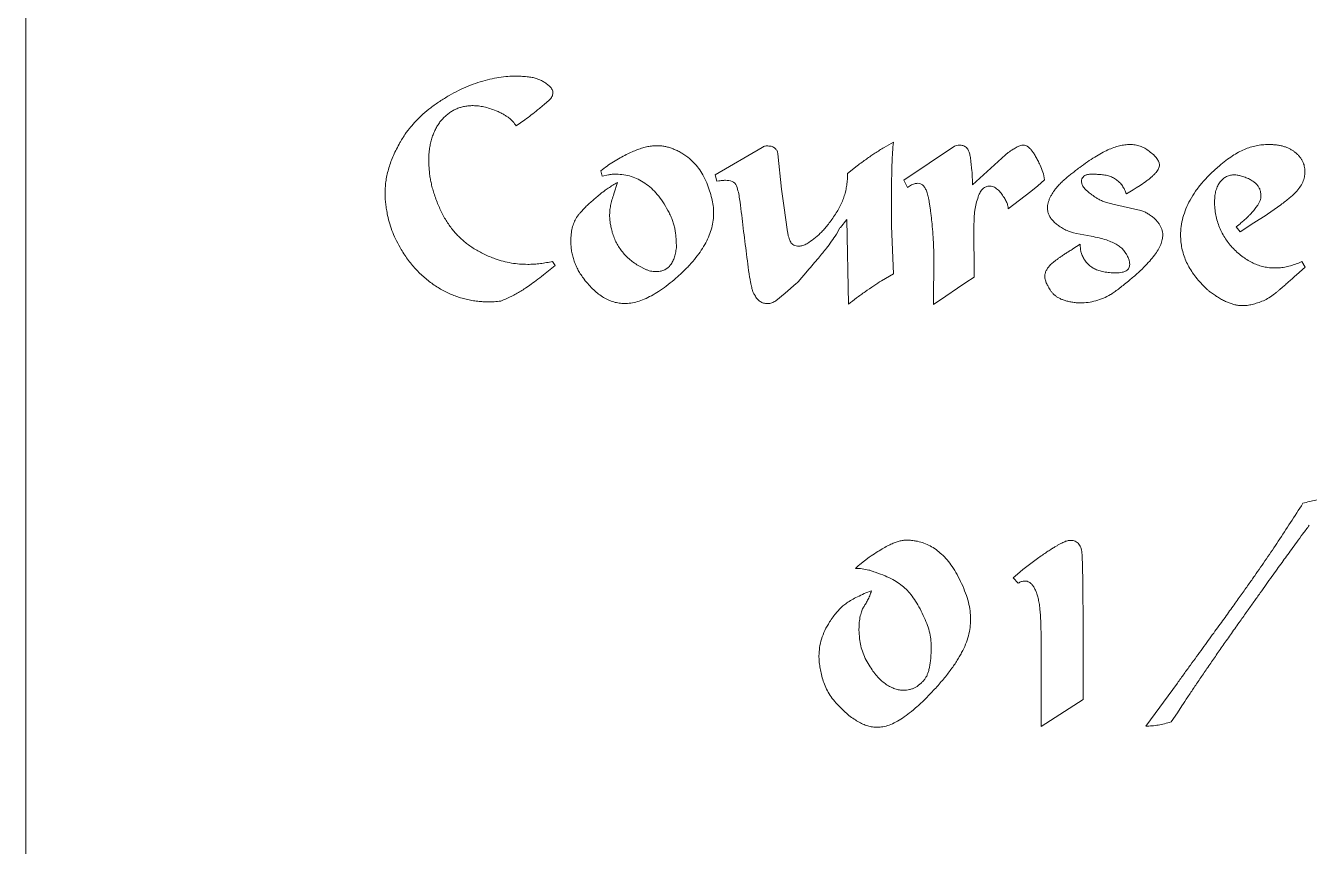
# Model space of a CAD drawing. Header units: millimetres. Extents: x -30 to 30, y -30 to 30.
# Drawn here: x -30 to -6.81, y -14.82 to 0 of the extents above; entities that cross this region are included whole.
import ezdxf

# ---------------------------------------------------------------- set-up
doc = ezdxf.new("R2010")
doc.units = ezdxf.units.MM

msp = doc.modelspace()

# ---------------------------------------------------------------- linework, layer by layer
at = {"color": 7, "linetype": 'Continuous', "lineweight": 15}
for p, q in [((-30, 22), (-30, -22)), ((-20.979, -1.701), (-21.137, -1.811)), ((-17.539, -2.694), (-16.694, -2.2)), ((-16.409, -2.315), (-16.344, -2.951)), ((-14.131, -2.792), (-13.216, -2.178)), ((-12.295, -2.332), (-12.245, -2.293)), ((-15.149, -2.671), (-14.973, -2.529)), ((-12.92, -2.452), (-12.904, -2.622)), ((-12.892, -2.874), (-12.295, -2.332)), ((-19.586, -2.72), (-19.608, -2.622)), ((-19.47, -2.694), (-19.586, -2.72)), ((-19.328, -2.682), (-19.4, -2.682)), ((-17.511, -2.808), (-17.539, -2.694)), ((-12.904, -2.622), (-12.898, -2.644)), ((-12.898, -2.644), (-12.892, -2.874)), ((-11.588, -2.781), (-11.714, -2.891)), ((-10.687, -2.682), (-10.736, -2.682)), ((-19.306, -2.831), (-19.372, -3.038)), ((-17.473, -2.803), (-17.511, -2.808)), ((-16.344, -2.951), (-16.3, -3.247)), ((-14.354, -2.935), (-14.354, -3.614)), ((-14.065, -2.923), (-14.131, -2.792)), ((-14.011, -2.885), (-14.065, -2.923)), ((-11.84, -2.995), (-12.245, -3.307)), ((-11.714, -2.891), (-11.84, -2.995)), ((-9.991, -2.962), (-10.111, -3.038)), ((-9.936, -2.929), (-9.991, -2.962)), ((-9.865, -2.885), (-9.936, -2.929)), ((-9.76, -2.814), (-9.865, -2.885)), ((-16.3, -3.247), (-16.234, -3.724)), ((-10.353, -3.225), (-9.848, -3.34)), ((-7.323, -3.236), (-7.559, -3.406)), ((-7.586, -3.422), (-7.811, -3.559)), ((-7.559, -3.406), (-7.586, -3.422)), ((-15.286, -3.652), (-15.352, -3.768)), ((-15.275, -3.642), (-15.286, -3.652)), ((-15.165, -3.499), (-15.275, -3.642)), ((-15.132, -5.028), (-15.165, -3.499)), ((-14.354, -3.614), (-14.332, -4.201)), ((-8.129, -3.631), (-8.058, -3.576)), ((-8.058, -3.724), (-8.129, -3.631)), ((-7.811, -3.559), (-8.058, -3.724)), ((-11.065, -3.74), (-11.158, -3.713)), ((-11.015, -3.751), (-11.065, -3.74)), ((-10.747, -3.801), (-11.015, -3.751)), ((-11.092, -4.042), (-11.076, -4.03)), ((-11.076, -4.03), (-10.944, -3.943)), ((-20.431, -4.333), (-20.611, -4.475)), ((-20.48, -4.256), (-20.431, -4.333)), ((-18.911, -4.343), (-18.807, -4.398)), ((-14.332, -4.201), (-14.321, -4.48)), ((-13.589, -4.387), (-13.589, -4.283)), ((-12.859, -4.348), (-12.859, -4.54)), ((-7.016, -4.294), (-6.94, -4.261)), ((-6.879, -4.36), (-6.983, -4.453)), ((-6.94, -4.261), (-6.879, -4.36)), ((-16.042, -4.623), (-16.059, -4.644)), ((-15.873, -4.425), (-16.042, -4.623)), ((-14.321, -4.48), (-14.535, -4.606)), ((-12.859, -4.54), (-13.013, -4.64)), ((-16.278, -4.831), (-16.447, -4.968)), ((-16.075, -4.655), (-16.278, -4.831)), ((-16.059, -4.644), (-16.075, -4.655)), ((-13.161, -4.743), (-13.375, -4.886)), ((-13.013, -4.64), (-13.161, -4.743)), ((-8.649, -4.766), (-8.743, -4.672)), ((-13.375, -4.886), (-13.594, -5.034)), ((-14.959, -9.755), (-14.927, -9.728)), ((-14.927, -9.728), (-14.757, -9.597)), ((-11.981, -9.821), (-11.718, -9.623)), ((-10.912, -9.552), (-10.901, -10.018)), ((-15.003, -9.8), (-14.959, -9.755)), ((-12.157, -9.969), (-12.08, -9.903)), ((-12.064, -10.068), (-12.157, -9.969)), ((-12.08, -9.903), (-11.981, -9.821)), ((-14.817, -10.243), (-14.718, -10.205)), ((-10.901, -10.018), (-10.891, -10.901)), ((-10.891, -10.901), (-10.891, -12.167)), ((-11.652, -12.655), (-11.652, -11.159)), ((-9.76, -12.65), (-9.19, -11.871)), ((-10.891, -12.167), (-11.652, -12.655)), ((-9.108, -12.282), (-9.19, -12.408)), ((-9.19, -12.408), (-9.299, -12.573))]:
    msp.add_line(p, q, dxfattribs=at)
for points, knots in [([(-23.051, -1.839), (-23.016, -1.797), (-22.945, -1.712), (-22.82, -1.593), (-22.678, -1.477), (-22.519, -1.365), (-22.351, -1.261), (-22.179, -1.169), (-22.005, -1.09), (-21.831, -1.026), (-21.659, -0.975), (-21.492, -0.939), (-21.329, -0.916), (-21.223, -0.913), (-21.17, -0.912)], [0, 0, 0, 0, 0.074843, 0.154442, 0.239636, 0.330666, 0.423653, 0.514155, 0.602554, 0.688782, 0.772348, 0.851779, 0.927466, 1, 1, 1, 1]), ([(-21.17, -0.912), (-21.129, -0.912), (-21.052, -0.913), (-20.945, -0.921), (-20.854, -0.932), (-20.777, -0.951), (-20.71, -0.976), (-20.647, -1.009), (-20.586, -1.049), (-20.548, -1.081), (-20.529, -1.098)], [0, 0, 0, 0, 0.180201, 0.336542, 0.469493, 0.580137, 0.681382, 0.784176, 0.889242, 1, 1, 1, 1]), ([(-20.529, -1.098), (-20.521, -1.106), (-20.505, -1.123), (-20.487, -1.151), (-20.476, -1.182), (-20.475, -1.203), (-20.474, -1.214)], [0, 0, 0, 0, 0.268179, 0.516767, 0.758271, 1, 1, 1, 1]), ([(-20.474, -1.214), (-20.475, -1.226), (-20.476, -1.249), (-20.49, -1.283), (-20.511, -1.316), (-20.542, -1.347), (-20.581, -1.38), (-20.628, -1.421), (-20.685, -1.468), (-20.726, -1.502), (-20.749, -1.521)], [0, 0, 0, 0, 0.082895, 0.167028, 0.256333, 0.355687, 0.47508, 0.621067, 0.79651, 1, 1, 1, 1]), ([(-21.916, -1.444), (-21.942, -1.444), (-21.993, -1.445), (-22.068, -1.456), (-22.14, -1.473), (-22.209, -1.498), (-22.274, -1.529), (-22.337, -1.568), (-22.396, -1.613), (-22.451, -1.665), (-22.503, -1.723), (-22.549, -1.788), (-22.59, -1.857), (-22.624, -1.933), (-22.655, -2.013), (-22.679, -2.1), (-22.699, -2.191), (-22.706, -2.255), (-22.71, -2.288)], [0, 0, 0, 0, 0.060671, 0.119371, 0.177284, 0.233832, 0.290001, 0.346654, 0.404926, 0.464438, 0.524901, 0.586527, 0.648908, 0.71367, 0.780423, 0.850522, 0.923191, 1, 1, 1, 1]), ([(-21.5, -1.537), (-21.537, -1.522), (-21.609, -1.495), (-21.716, -1.466), (-21.817, -1.447), (-21.884, -1.445), (-21.916, -1.444)], [0, 0, 0, 0, 0.278906, 0.535876, 0.775956, 1, 1, 1, 1]), ([(-21.137, -1.811), (-21.157, -1.783), (-21.195, -1.728), (-21.259, -1.671), (-21.318, -1.63), (-21.37, -1.599), (-21.432, -1.567), (-21.476, -1.547), (-21.5, -1.537)], [0, 0, 0, 0, 0.21939, 0.435675, 0.550435, 0.684389, 0.833343, 1, 1, 1, 1]), ([(-20.749, -1.521), (-20.787, -1.551), (-20.863, -1.612), (-20.94, -1.672), (-20.979, -1.701)], [0, 0, 0, 0, 0.501675, 1, 1, 1, 1]), ([(-23.237, -2.112), (-23.227, -2.096), (-23.208, -2.065), (-23.184, -2.024), (-23.164, -1.993), (-23.149, -1.967), (-23.133, -1.943), (-23.111, -1.915), (-23.084, -1.879), (-23.062, -1.853), (-23.051, -1.839)], [0, 0, 0, 0, 0.175947, 0.320725, 0.43353, 0.511866, 0.589469, 0.697085, 0.833419, 1, 1, 1, 1]), ([(-23.505, -3.012), (-23.504, -2.975), (-23.503, -2.901), (-23.49, -2.79), (-23.468, -2.678), (-23.438, -2.566), (-23.401, -2.453), (-23.355, -2.34), (-23.3, -2.225), (-23.258, -2.15), (-23.237, -2.112)], [0, 0, 0, 0, 0.116195, 0.233082, 0.353013, 0.474792, 0.599748, 0.728661, 0.862056, 1, 1, 1, 1]), ([(-22.71, -2.288), (-22.712, -2.308), (-22.716, -2.355), (-22.716, -2.403), (-22.716, -2.43)], [0, 0, 0, 0, 0.422704, 1, 1, 1, 1]), ([(-19.378, -2.458), (-19.339, -2.435), (-19.263, -2.39), (-19.152, -2.33), (-19.047, -2.279), (-18.947, -2.238), (-18.852, -2.207), (-18.762, -2.183), (-18.674, -2.17), (-18.617, -2.168), (-18.589, -2.167)], [0, 0, 0, 0, 0.159951, 0.309189, 0.445463, 0.571245, 0.68792, 0.797516, 0.901082, 1, 1, 1, 1]), ([(-18.589, -2.167), (-18.566, -2.168), (-18.521, -2.169), (-18.452, -2.179), (-18.384, -2.196), (-18.314, -2.219), (-18.245, -2.248), (-18.175, -2.284), (-18.104, -2.326), (-18.058, -2.359), (-18.034, -2.376)], [0, 0, 0, 0, 0.112064, 0.226418, 0.343003, 0.463775, 0.589493, 0.719657, 0.856073, 1, 1, 1, 1]), ([(-16.694, -2.2), (-16.685, -2.194), (-16.667, -2.182), (-16.637, -2.174), (-16.605, -2.169), (-16.584, -2.171), (-16.574, -2.173)], [0, 0, 0, 0, 0.254939, 0.503839, 0.743231, 1, 1, 1, 1]), ([(-16.574, -2.173), (-16.563, -2.173), (-16.542, -2.173), (-16.512, -2.183), (-16.483, -2.196), (-16.459, -2.216), (-16.437, -2.238), (-16.42, -2.262), (-16.411, -2.288), (-16.41, -2.306), (-16.409, -2.315)], [0, 0, 0, 0, 0.132728, 0.263628, 0.392377, 0.526745, 0.655452, 0.774756, 0.886722, 1, 1, 1, 1]), ([(-14.973, -2.529), (-14.945, -2.507), (-14.89, -2.466), (-14.808, -2.409), (-14.731, -2.354), (-14.68, -2.32), (-14.655, -2.304)], [0, 0, 0, 0, 0.2737982, 0.5309801, 0.7723032, 1, 1, 1, 1]), ([(-14.655, -2.304), (-14.6, -2.268), (-14.491, -2.197), (-14.377, -2.133), (-14.321, -2.101)], [0, 0, 0, 0, 0.501789, 1, 1, 1, 1]), ([(-14.321, -2.101), (-14.326, -2.163), (-14.336, -2.289), (-14.346, -2.449), (-14.349, -2.584), (-14.352, -2.694), (-14.353, -2.812), (-14.354, -2.893), (-14.354, -2.935)], [0, 0, 0, 0, 0.2220992, 0.4543742, 0.5770326, 0.7091667, 0.8498364, 1, 1, 1, 1]), ([(-13.216, -2.178), (-13.203, -2.172), (-13.175, -2.158), (-13.144, -2.157), (-13.128, -2.156)], [0, 0, 0, 0, 0.485569, 1, 1, 1, 1]), ([(-13.128, -2.156), (-13.106, -2.158), (-13.061, -2.163), (-13.007, -2.192), (-12.969, -2.235), (-12.948, -2.29), (-12.931, -2.364), (-12.924, -2.421), (-12.92, -2.452)], [0, 0, 0, 0, 0.160627, 0.333737, 0.437598, 0.580259, 0.765104, 1, 1, 1, 1]), ([(-12.245, -2.293), (-12.217, -2.272), (-12.165, -2.235), (-12.09, -2.192), (-12.028, -2.163), (-11.989, -2.158), (-11.972, -2.156)], [0, 0, 0, 0, 0.342499, 0.620201, 0.836173, 1, 1, 1, 1]), ([(-11.972, -2.156), (-11.96, -2.157), (-11.935, -2.159), (-11.899, -2.179), (-11.862, -2.207), (-11.825, -2.248), (-11.787, -2.3), (-11.748, -2.362), (-11.709, -2.436), (-11.684, -2.49), (-11.67, -2.518)], [0, 0, 0, 0, 0.072081, 0.153119, 0.246632, 0.357653, 0.488379, 0.637405, 0.808232, 1, 1, 1, 1]), ([(-10.955, -2.562), (-10.909, -2.527), (-10.82, -2.461), (-10.688, -2.374), (-10.565, -2.302), (-10.451, -2.244), (-10.342, -2.2), (-10.239, -2.169), (-10.141, -2.15), (-10.077, -2.147), (-10.046, -2.146)], [0, 0, 0, 0, 0.170858, 0.326856, 0.466003, 0.591596, 0.705022, 0.8109, 0.908515, 1, 1, 1, 1]), ([(-10.046, -2.146), (-10.014, -2.147), (-9.952, -2.149), (-9.863, -2.174), (-9.776, -2.21), (-9.726, -2.247), (-9.7, -2.266)], [0, 0, 0, 0, 0.251601, 0.497569, 0.744089, 1, 1, 1, 1]), ([(-9.7, -2.266), (-9.672, -2.288), (-9.621, -2.329), (-9.562, -2.394), (-9.522, -2.456), (-9.516, -2.499), (-9.514, -2.518)], [0, 0, 0, 0, 0.331395, 0.601245, 0.819228, 1, 1, 1, 1]), ([(-8.436, -2.534), (-8.395, -2.5), (-8.318, -2.436), (-8.2, -2.354), (-8.089, -2.286), (-7.981, -2.233), (-7.874, -2.193), (-7.766, -2.166), (-7.655, -2.149), (-7.58, -2.147), (-7.542, -2.146)], [0, 0, 0, 0, 0.158359, 0.302214, 0.433149, 0.550877, 0.662853, 0.77434, 0.886139, 1, 1, 1, 1]), ([(-7.542, -2.146), (-7.517, -2.146), (-7.469, -2.147), (-7.398, -2.153), (-7.331, -2.164), (-7.269, -2.18), (-7.21, -2.2), (-7.156, -2.225), (-7.106, -2.254), (-7.06, -2.287), (-7.019, -2.324), (-6.983, -2.363), (-6.952, -2.403), (-6.928, -2.446), (-6.908, -2.492), (-6.895, -2.539), (-6.886, -2.588), (-6.885, -2.622), (-6.885, -2.639)], [0, 0, 0, 0, 0.081165, 0.158282, 0.231776, 0.302105, 0.368697, 0.433192, 0.496245, 0.558046, 0.617962, 0.675376, 0.730264, 0.784, 0.837375, 0.890364, 0.944706, 1, 1, 1, 1]), ([(-22.716, -2.43), (-22.715, -2.475), (-22.713, -2.568), (-22.701, -2.688), (-22.685, -2.793), (-22.664, -2.881), (-22.639, -2.977), (-22.618, -3.043), (-22.607, -3.077)], [0, 0, 0, 0, 0.202175, 0.425717, 0.5487, 0.685539, 0.836063, 1, 1, 1, 1]), ([(-19.608, -2.622), (-19.571, -2.592), (-19.498, -2.532), (-19.417, -2.483), (-19.378, -2.458)], [0, 0, 0, 0, 0.5053658, 1, 1, 1, 1]), ([(-18.034, -2.376), (-17.999, -2.406), (-17.929, -2.467), (-17.837, -2.575), (-17.757, -2.698), (-17.693, -2.835), (-17.641, -2.977), (-17.601, -3.115), (-17.573, -3.248), (-17.57, -3.336), (-17.569, -3.379)], [0, 0, 0, 0, 0.122766, 0.245769, 0.372127, 0.507973, 0.643068, 0.769178, 0.886939, 1, 1, 1, 1]), ([(-11.67, -2.518), (-11.652, -2.56), (-11.614, -2.644), (-11.597, -2.735), (-11.588, -2.781)], [0, 0, 0, 0, 0.4925389, 1, 1, 1, 1]), ([(-9.514, -2.518), (-9.514, -2.528), (-9.516, -2.55), (-9.528, -2.582), (-9.549, -2.616), (-9.576, -2.652), (-9.611, -2.69), (-9.654, -2.729), (-9.704, -2.772), (-9.741, -2.799), (-9.76, -2.814)], [0, 0, 0, 0, 0.076785, 0.161686, 0.259606, 0.374202, 0.503307, 0.650743, 0.815678, 1, 1, 1, 1]), ([(-9.132, -3.784), (-9.13, -3.731), (-9.125, -3.624), (-9.091, -3.463), (-9.037, -3.304), (-8.961, -3.144), (-8.863, -2.986), (-8.741, -2.831), (-8.599, -2.678), (-8.491, -2.583), (-8.436, -2.534)], [0, 0, 0, 0, 0.107694, 0.217885, 0.331356, 0.45029, 0.575954, 0.708432, 0.849434, 1, 1, 1, 1]), ([(-19.4, -2.682), (-19.414, -2.685), (-19.437, -2.69), (-19.461, -2.693), (-19.47, -2.694)], [0, 0, 0, 0, 0.598238, 1, 1, 1, 1]), ([(-18.397, -3.335), (-18.426, -3.283), (-18.482, -3.183), (-18.583, -3.049), (-18.69, -2.934), (-18.807, -2.843), (-18.929, -2.771), (-19.057, -2.72), (-19.191, -2.688), (-19.282, -2.684), (-19.328, -2.682)], [0, 0, 0, 0, 0.149216, 0.288161, 0.417797, 0.540765, 0.657877, 0.771895, 0.885213, 1, 1, 1, 1]), ([(-15.883, -3.938), (-15.84, -3.909), (-15.755, -3.852), (-15.658, -3.767), (-15.583, -3.689), (-15.524, -3.619), (-15.462, -3.541), (-15.4, -3.453), (-15.339, -3.36), (-15.286, -3.266), (-15.243, -3.171), (-15.207, -3.076), (-15.181, -2.979), (-15.162, -2.879), (-15.151, -2.776), (-15.149, -2.706), (-15.149, -2.671)], [0, 0, 0, 0, 0.101206, 0.201169, 0.254535, 0.313969, 0.379556, 0.451905, 0.525663, 0.597182, 0.665184, 0.731206, 0.796472, 0.863218, 0.930741, 1, 1, 1, 1]), ([(-11.339, -2.885), (-11.32, -2.865), (-11.28, -2.823), (-11.236, -2.785), (-11.213, -2.765)], [0, 0, 0, 0, 0.481948, 1, 1, 1, 1]), ([(-11.213, -2.765), (-11.195, -2.749), (-11.157, -2.717), (-11.095, -2.668), (-11.027, -2.616), (-10.98, -2.58), (-10.955, -2.562)], [0, 0, 0, 0, 0.217835, 0.45863, 0.7187, 1, 1, 1, 1]), ([(-10.812, -2.688), (-10.829, -2.693), (-10.86, -2.702), (-10.896, -2.731), (-10.919, -2.769), (-10.922, -2.799), (-10.923, -2.814)], [0, 0, 0, 0, 0.28383, 0.522493, 0.748762, 1, 1, 1, 1]), ([(-10.736, -2.682), (-10.751, -2.683), (-10.776, -2.683), (-10.802, -2.686), (-10.812, -2.688)], [0, 0, 0, 0, 0.571271, 1, 1, 1, 1]), ([(-10.616, -2.688), (-10.628, -2.686), (-10.652, -2.683), (-10.676, -2.683), (-10.687, -2.682)], [0, 0, 0, 0, 0.512321, 1, 1, 1, 1]), ([(-10.111, -3.038), (-10.121, -3.012), (-10.141, -2.961), (-10.181, -2.891), (-10.232, -2.831), (-10.291, -2.78), (-10.359, -2.738), (-10.437, -2.708), (-10.524, -2.691), (-10.584, -2.689), (-10.616, -2.688)], [0, 0, 0, 0, 0.1268514, 0.2477077, 0.3650917, 0.482341, 0.6017567, 0.7250542, 0.8571416, 1, 1, 1, 1]), ([(-8.156, -2.694), (-8.182, -2.695), (-8.232, -2.698), (-8.303, -2.723), (-8.365, -2.766), (-8.42, -2.822), (-8.465, -2.893), (-8.495, -2.977), (-8.514, -3.072), (-8.517, -3.14), (-8.518, -3.176)], [0, 0, 0, 0, 0.113397, 0.221905, 0.330413, 0.44673, 0.57027, 0.699665, 0.842288, 1, 1, 1, 1]), ([(-8.052, -2.71), (-8.071, -2.705), (-8.105, -2.696), (-8.14, -2.694), (-8.156, -2.694)], [0, 0, 0, 0, 0.5472692, 1, 1, 1, 1]), ([(-7.679, -3.066), (-7.68, -3.046), (-7.682, -3.006), (-7.701, -2.948), (-7.731, -2.896), (-7.772, -2.848), (-7.826, -2.807), (-7.89, -2.768), (-7.967, -2.736), (-8.023, -2.719), (-8.052, -2.71)], [0, 0, 0, 0, 0.110088, 0.214563, 0.321056, 0.432097, 0.553733, 0.686571, 0.835203, 1, 1, 1, 1]), ([(-6.885, -2.639), (-6.887, -2.67), (-6.891, -2.734), (-6.924, -2.829), (-6.977, -2.923), (-7.04, -2.997), (-7.103, -3.061), (-7.165, -3.114), (-7.24, -3.174), (-7.294, -3.214), (-7.323, -3.236)], [0, 0, 0, 0, 0.121296, 0.2493492, 0.3863584, 0.5393998, 0.6282874, 0.7349103, 0.8580134, 1, 1, 1, 1]), ([(-23.461, -3.428), (-23.468, -3.391), (-23.48, -3.321), (-23.496, -3.218), (-23.504, -3.116), (-23.505, -3.047), (-23.505, -3.012)], [0, 0, 0, 0, 0.2667695, 0.509355, 0.7465129, 1, 1, 1, 1]), ([(-19.608, -3.033), (-19.587, -3.017), (-19.544, -2.983), (-19.472, -2.933), (-19.392, -2.88), (-19.335, -2.847), (-19.306, -2.831)], [0, 0, 0, 0, 0.211772, 0.457689, 0.725936, 1, 1, 1, 1]), ([(-17.352, -2.792), (-17.359, -2.792), (-17.374, -2.793), (-17.401, -2.794), (-17.434, -2.799), (-17.459, -2.801), (-17.473, -2.803)], [0, 0, 0, 0, 0.163827, 0.380302, 0.663757, 1, 1, 1, 1]), ([(-16.919, -4.54), (-16.943, -4.384), (-16.962, -4.226), (-17.003, -3.912), (-17.023, -3.755), (-17.051, -3.519), (-17.06, -3.44), (-17.079, -3.283), (-17.088, -3.204), (-17.107, -3.087), (-17.114, -3.048), (-17.131, -2.97), (-17.139, -2.931), (-17.171, -2.858), (-17.2, -2.828), (-17.272, -2.796), (-17.313, -2.794), (-17.352, -2.792)], [0, 0, 0, 0, 0.25, 0.25, 0.5, 0.5, 0.625, 0.625, 0.75, 0.75, 0.8125, 0.8125, 0.875, 0.875, 0.9375, 0.9375, 1, 1, 1, 1]), ([(-13.879, -2.847), (-13.9, -2.849), (-13.946, -2.853), (-13.988, -2.874), (-14.011, -2.885)], [0, 0, 0, 0, 0.458054, 1, 1, 1, 1]), ([(-13.589, -4.283), (-13.59, -4.159), (-13.594, -3.909), (-13.618, -3.63), (-13.637, -3.445), (-13.647, -3.361), (-13.659, -3.283), (-13.668, -3.213), (-13.68, -3.149), (-13.691, -3.093), (-13.705, -3.044), (-13.72, -2.991), (-13.743, -2.936), (-13.779, -2.884), (-13.827, -2.852), (-13.862, -2.848), (-13.879, -2.847)], [0, 0, 0, 0, 0.242033, 0.489393, 0.549814, 0.605658, 0.656435, 0.703035, 0.745205, 0.782802, 0.815476, 0.844159, 0.892189, 0.931772, 0.966264, 1, 1, 1, 1]), ([(-12.58, -2.897), (-12.591, -2.897), (-12.614, -2.899), (-12.647, -2.907), (-12.677, -2.923), (-12.705, -2.944), (-12.73, -2.971), (-12.752, -3.005), (-12.773, -3.044), (-12.783, -3.073), (-12.789, -3.088)], [0, 0, 0, 0, 0.112769, 0.223618, 0.332229, 0.446082, 0.566229, 0.69804, 0.842889, 1, 1, 1, 1]), ([(-12.492, -2.918), (-12.506, -2.912), (-12.534, -2.899), (-12.564, -2.897), (-12.58, -2.897)], [0, 0, 0, 0, 0.4839298, 1, 1, 1, 1]), ([(-12.36, -3.044), (-12.38, -3.019), (-12.419, -2.971), (-12.468, -2.935), (-12.492, -2.918)], [0, 0, 0, 0, 0.524977, 1, 1, 1, 1]), ([(-11.536, -3.291), (-11.536, -3.275), (-11.535, -3.244), (-11.524, -3.196), (-11.509, -3.147), (-11.488, -3.097), (-11.459, -3.046), (-11.425, -2.993), (-11.385, -2.939), (-11.355, -2.904), (-11.339, -2.885)], [0, 0, 0, 0, 0.1002035, 0.2039751, 0.3157406, 0.4338762, 0.5596011, 0.6968158, 0.8433178, 1, 1, 1, 1]), ([(-10.923, -2.814), (-10.92, -2.833), (-10.914, -2.875), (-10.882, -2.925), (-10.841, -2.968), (-10.792, -3.008), (-10.729, -3.058), (-10.681, -3.091), (-10.654, -3.11)], [0, 0, 0, 0, 0.1393806, 0.3047404, 0.4175403, 0.5700404, 0.7644406, 1, 1, 1, 1]), ([(-22.607, -3.077), (-22.594, -3.113), (-22.569, -3.184), (-22.526, -3.285), (-22.48, -3.382), (-22.431, -3.474), (-22.378, -3.56), (-22.321, -3.641), (-22.26, -3.717), (-22.197, -3.788), (-22.128, -3.854), (-22.055, -3.917), (-21.977, -3.976), (-21.894, -4.03), (-21.806, -4.081), (-21.714, -4.129), (-21.617, -4.172), (-21.549, -4.198), (-21.515, -4.211)], [0, 0, 0, 0, 0.069649, 0.137022, 0.202534, 0.265893, 0.327942, 0.38849, 0.447491, 0.505526, 0.563489, 0.622298, 0.681851, 0.742783, 0.804501, 0.867837, 0.933179, 1, 1, 1, 1]), ([(-20.15, -3.889), (-20.149, -3.847), (-20.147, -3.769), (-20.127, -3.656), (-20.094, -3.555), (-20.056, -3.479), (-20.016, -3.421), (-19.978, -3.376), (-19.934, -3.326), (-19.883, -3.274), (-19.825, -3.218), (-19.759, -3.159), (-19.686, -3.097), (-19.634, -3.055), (-19.608, -3.033)], [0, 0, 0, 0, 0.116222, 0.223453, 0.321963, 0.415401, 0.464419, 0.520321, 0.582383, 0.652285, 0.72802, 0.811788, 0.902107, 1, 1, 1, 1]), ([(-19.372, -3.038), (-19.384, -3.075), (-19.406, -3.144), (-19.431, -3.247), (-19.446, -3.342), (-19.448, -3.404), (-19.449, -3.433)], [0, 0, 0, 0, 0.283152, 0.54167, 0.781797, 1, 1, 1, 1]), ([(-12.789, -3.088), (-12.801, -3.129), (-12.826, -3.209), (-12.847, -3.311), (-12.857, -3.394), (-12.861, -3.468), (-12.865, -3.553), (-12.865, -3.615), (-12.865, -3.647)], [0, 0, 0, 0, 0.231055, 0.439119, 0.547337, 0.676035, 0.826899, 1, 1, 1, 1]), ([(-12.245, -3.307), (-12.247, -3.289), (-12.251, -3.25), (-12.274, -3.188), (-12.312, -3.118), (-12.343, -3.07), (-12.36, -3.044)], [0, 0, 0, 0, 0.184309, 0.409347, 0.68007, 1, 1, 1, 1]), ([(-10.654, -3.11), (-10.634, -3.121), (-10.594, -3.144), (-10.525, -3.176), (-10.444, -3.204), (-10.385, -3.218), (-10.353, -3.225)], [0, 0, 0, 0, 0.20698, 0.435786, 0.694998, 1, 1, 1, 1]), ([(-8.518, -3.176), (-8.517, -3.217), (-8.515, -3.299), (-8.496, -3.419), (-8.469, -3.534), (-8.429, -3.644), (-8.38, -3.75), (-8.321, -3.848), (-8.255, -3.941), (-8.204, -3.997), (-8.178, -4.025)], [0, 0, 0, 0, 0.132074, 0.261135, 0.387294, 0.512232, 0.635576, 0.757708, 0.878346, 1, 1, 1, 1]), ([(-7.745, -3.253), (-7.735, -3.237), (-7.716, -3.208), (-7.696, -3.16), (-7.681, -3.114), (-7.68, -3.082), (-7.679, -3.066)], [0, 0, 0, 0, 0.2732191, 0.5280919, 0.7659334, 1, 1, 1, 1]), ([(-23.215, -4.042), (-23.243, -3.991), (-23.299, -3.891), (-23.369, -3.737), (-23.423, -3.583), (-23.449, -3.479), (-23.461, -3.428)], [0, 0, 0, 0, 0.263396, 0.516178, 0.76164, 1, 1, 1, 1]), ([(-19.449, -3.433), (-19.448, -3.455), (-19.447, -3.502), (-19.436, -3.574), (-19.422, -3.653), (-19.407, -3.707), (-19.4, -3.735)], [0, 0, 0, 0, 0.21525, 0.453015, 0.714142, 1, 1, 1, 1]), ([(-18.243, -4.009), (-18.243, -3.976), (-18.243, -3.913), (-18.249, -3.821), (-18.258, -3.736), (-18.272, -3.655), (-18.291, -3.577), (-18.319, -3.498), (-18.353, -3.416), (-18.382, -3.363), (-18.397, -3.335)], [0, 0, 0, 0, 0.140445, 0.272051, 0.393985, 0.50774, 0.620903, 0.739445, 0.866287, 1, 1, 1, 1]), ([(-17.569, -3.379), (-17.57, -3.424), (-17.574, -3.515), (-17.602, -3.652), (-17.647, -3.788), (-17.711, -3.923), (-17.791, -4.058), (-17.89, -4.193), (-18.006, -4.329), (-18.093, -4.414), (-18.139, -4.458)], [0, 0, 0, 0, 0.1082591, 0.2184098, 0.3314911, 0.4499258, 0.5748555, 0.7074242, 0.8490012, 1, 1, 1, 1]), ([(-11.158, -3.713), (-11.188, -3.698), (-11.245, -3.67), (-11.322, -3.623), (-11.388, -3.574), (-11.441, -3.522), (-11.485, -3.468), (-11.514, -3.411), (-11.534, -3.352), (-11.536, -3.311), (-11.536, -3.291)], [0, 0, 0, 0, 0.166508, 0.316936, 0.453143, 0.577752, 0.690124, 0.796203, 0.898877, 1, 1, 1, 1]), ([(-9.848, -3.34), (-9.826, -3.346), (-9.782, -3.36), (-9.742, -3.383), (-9.722, -3.395)], [0, 0, 0, 0, 0.491721, 1, 1, 1, 1]), ([(-9.722, -3.395), (-9.701, -3.409), (-9.66, -3.436), (-9.605, -3.481), (-9.558, -3.526), (-9.521, -3.574), (-9.491, -3.623), (-9.469, -3.674), (-9.455, -3.726), (-9.454, -3.761), (-9.453, -3.778)], [0, 0, 0, 0, 0.155212, 0.299351, 0.433546, 0.55717, 0.67289, 0.784065, 0.892641, 1, 1, 1, 1]), ([(-8.058, -3.576), (-8.037, -3.558), (-7.998, -3.525), (-7.944, -3.477), (-7.898, -3.433), (-7.848, -3.383), (-7.796, -3.324), (-7.762, -3.275), (-7.745, -3.253)], [0, 0, 0, 0, 0.180709, 0.3412529, 0.4817273, 0.6022754, 0.8140598, 1, 1, 1, 1]), ([(-12.865, -3.647), (-12.865, -3.709), (-12.865, -3.829), (-12.865, -4.007), (-12.864, -4.18), (-12.861, -4.293), (-12.859, -4.348)], [0, 0, 0, 0, 0.261292, 0.515797, 0.761264, 1, 1, 1, 1]), ([(-19.909, -4.579), (-19.928, -4.553), (-19.966, -4.501), (-20.015, -4.42), (-20.057, -4.336), (-20.091, -4.251), (-20.117, -4.163), (-20.136, -4.073), (-20.147, -3.982), (-20.149, -3.92), (-20.15, -3.889)], [0, 0, 0, 0, 0.130506, 0.257525, 0.382209, 0.505908, 0.628115, 0.751043, 0.874321, 1, 1, 1, 1]), ([(-19.4, -3.735), (-19.389, -3.767), (-19.368, -3.832), (-19.325, -3.923), (-19.277, -4.009), (-19.217, -4.087), (-19.153, -4.162), (-19.08, -4.228), (-19, -4.29), (-18.941, -4.325), (-18.911, -4.343)], [0, 0, 0, 0, 0.128196, 0.253685, 0.3771, 0.499, 0.620477, 0.744609, 0.870474, 1, 1, 1, 1]), ([(-16.234, -3.724), (-16.232, -3.735), (-16.227, -3.759), (-16.221, -3.8), (-16.202, -3.849), (-16.183, -3.899), (-16.155, -3.942), (-16.12, -3.966), (-16.076, -3.979), (-16.043, -3.98), (-16.026, -3.981)], [0, 0, 0, 0, 0.0956093, 0.1979156, 0.3311011, 0.5225585, 0.6299222, 0.7372859, 0.8583175, 1, 1, 1, 1]), ([(-16.026, -3.981), (-16.002, -3.979), (-15.952, -3.974), (-15.907, -3.95), (-15.883, -3.938)], [0, 0, 0, 0, 0.464382, 1, 1, 1, 1]), ([(-15.352, -3.768), (-15.38, -3.81), (-15.438, -3.896), (-15.5, -3.978), (-15.532, -4.02)], [0, 0, 0, 0, 0.492557, 1, 1, 1, 1]), ([(-10.276, -3.959), (-10.305, -3.943), (-10.369, -3.908), (-10.478, -3.867), (-10.606, -3.83), (-10.698, -3.811), (-10.747, -3.801)], [0, 0, 0, 0, 0.202135, 0.433583, 0.699533, 1, 1, 1, 1]), ([(-9.453, -3.778), (-9.455, -3.807), (-9.46, -3.867), (-9.49, -3.958), (-9.539, -4.052), (-9.605, -4.152), (-9.693, -4.257), (-9.801, -4.369), (-9.928, -4.49), (-10.023, -4.57), (-10.073, -4.612)], [0, 0, 0, 0, 0.080116, 0.168137, 0.267301, 0.378948, 0.505852, 0.651641, 0.816392, 1, 1, 1, 1]), ([(-8.743, -4.672), (-8.774, -4.638), (-8.835, -4.573), (-8.914, -4.467), (-8.981, -4.359), (-9.036, -4.249), (-9.08, -4.136), (-9.109, -4.021), (-9.128, -3.903), (-9.131, -3.824), (-9.132, -3.784)], [0, 0, 0, 0, 0.137782, 0.270447, 0.397213, 0.520935, 0.641312, 0.76082, 0.879444, 1, 1, 1, 1]), ([(-21.806, -4.979), (-21.841, -4.975), (-21.911, -4.968), (-22.014, -4.948), (-22.116, -4.923), (-22.215, -4.891), (-22.313, -4.853), (-22.409, -4.808), (-22.504, -4.757), (-22.596, -4.701), (-22.686, -4.637), (-22.773, -4.569), (-22.856, -4.494), (-22.935, -4.415), (-23.011, -4.329), (-23.083, -4.239), (-23.151, -4.143), (-23.193, -4.076), (-23.215, -4.042)], [0, 0, 0, 0, 0.060023, 0.119699, 0.178821, 0.238496, 0.298099, 0.358286, 0.419281, 0.481296, 0.543795, 0.606471, 0.670088, 0.733928, 0.79852, 0.864367, 0.931379, 1, 1, 1, 1]), ([(-18.615, -4.442), (-18.589, -4.441), (-18.539, -4.438), (-18.468, -4.418), (-18.407, -4.383), (-18.355, -4.334), (-18.312, -4.272), (-18.28, -4.196), (-18.255, -4.107), (-18.247, -4.043), (-18.243, -4.009)], [0, 0, 0, 0, 0.122367, 0.23492, 0.343496, 0.452576, 0.567784, 0.695801, 0.8391, 1, 1, 1, 1]), ([(-15.532, -4.02), (-15.554, -4.048), (-15.602, -4.107), (-15.681, -4.203), (-15.772, -4.31), (-15.838, -4.386), (-15.873, -4.425)], [0, 0, 0, 0, 0.20035, 0.433492, 0.70041, 1, 1, 1, 1]), ([(-11.586, -4.529), (-11.585, -4.511), (-11.582, -4.473), (-11.559, -4.419), (-11.526, -4.365), (-11.487, -4.322), (-11.449, -4.288), (-11.414, -4.258), (-11.374, -4.227), (-11.328, -4.194), (-11.276, -4.158), (-11.22, -4.121), (-11.158, -4.082), (-11.115, -4.055), (-11.092, -4.042)], [0, 0, 0, 0, 0.076527, 0.155705, 0.242244, 0.339775, 0.395136, 0.458472, 0.52988, 0.608774, 0.694339, 0.788147, 0.89022, 1, 1, 1, 1]), ([(-10.944, -3.943), (-10.944, -3.959), (-10.943, -3.991), (-10.943, -4.042), (-10.93, -4.104), (-10.911, -4.145), (-10.901, -4.168)], [0, 0, 0, 0, 0.198694, 0.414593, 0.669859, 1, 1, 1, 1]), ([(-10.901, -4.168), (-10.888, -4.191), (-10.863, -4.238), (-10.813, -4.298), (-10.755, -4.351), (-10.686, -4.392), (-10.607, -4.425), (-10.515, -4.448), (-10.411, -4.461), (-10.337, -4.463), (-10.298, -4.463)], [0, 0, 0, 0, 0.11314, 0.220679, 0.329408, 0.439303, 0.557472, 0.689401, 0.836344, 1, 1, 1, 1]), ([(-10.073, -4.207), (-10.084, -4.18), (-10.107, -4.129), (-10.154, -4.061), (-10.209, -4.003), (-10.254, -3.974), (-10.276, -3.959)], [0, 0, 0, 0, 0.264569, 0.513051, 0.757493, 1, 1, 1, 1]), ([(-8.178, -4.025), (-8.15, -4.053), (-8.094, -4.108), (-8.004, -4.179), (-7.912, -4.24), (-7.819, -4.289), (-7.724, -4.329), (-7.627, -4.355), (-7.528, -4.373), (-7.461, -4.375), (-7.427, -4.376)], [0, 0, 0, 0, 0.140898, 0.275355, 0.403654, 0.526897, 0.646679, 0.764558, 0.881615, 1, 1, 1, 1]), ([(-21.515, -4.211), (-21.467, -4.227), (-21.372, -4.257), (-21.225, -4.288), (-21.077, -4.307), (-20.979, -4.309), (-20.929, -4.31)], [0, 0, 0, 0, 0.2538515, 0.5050191, 0.7526771, 1, 1, 1, 1]), ([(-20.929, -4.31), (-20.891, -4.31), (-20.814, -4.309), (-20.7, -4.298), (-20.589, -4.281), (-20.516, -4.264), (-20.48, -4.256)], [0, 0, 0, 0, 0.256815, 0.507579, 0.755075, 1, 1, 1, 1]), ([(-18.807, -4.398), (-18.791, -4.404), (-18.758, -4.417), (-18.709, -4.432), (-18.661, -4.44), (-18.631, -4.441), (-18.615, -4.442)], [0, 0, 0, 0, 0.273524, 0.531874, 0.771342, 1, 1, 1, 1]), ([(-13.594, -5.034), (-13.594, -4.98), (-13.594, -4.874), (-13.595, -4.713), (-13.593, -4.55), (-13.59, -4.442), (-13.589, -4.387)], [0, 0, 0, 0, 0.246604, 0.495663, 0.747187, 1, 1, 1, 1]), ([(-10.298, -4.463), (-10.279, -4.463), (-10.242, -4.462), (-10.192, -4.455), (-10.149, -4.444), (-10.113, -4.427), (-10.085, -4.405), (-10.065, -4.378), (-10.053, -4.345), (-10.052, -4.322), (-10.051, -4.31)], [0, 0, 0, 0, 0.176934, 0.33105, 0.466774, 0.582662, 0.687804, 0.790005, 0.890353, 1, 1, 1, 1]), ([(-10.051, -4.31), (-10.052, -4.293), (-10.054, -4.257), (-10.066, -4.223), (-10.073, -4.207)], [0, 0, 0, 0, 0.501162, 1, 1, 1, 1]), ([(-7.427, -4.376), (-7.394, -4.375), (-7.326, -4.373), (-7.224, -4.357), (-7.12, -4.331), (-7.051, -4.306), (-7.016, -4.294)], [0, 0, 0, 0, 0.237611, 0.481263, 0.735629, 1, 1, 1, 1]), ([(-20.611, -4.475), (-20.656, -4.51), (-20.74, -4.575), (-20.858, -4.664), (-20.962, -4.736), (-21.052, -4.795), (-21.138, -4.844), (-21.226, -4.889), (-21.319, -4.933), (-21.384, -4.96), (-21.417, -4.973)], [0, 0, 0, 0, 0.179359, 0.334194, 0.467115, 0.576219, 0.675137, 0.77912, 0.886856, 1, 1, 1, 1]), ([(-19.18, -5.018), (-19.212, -5.016), (-19.277, -5.013), (-19.373, -4.992), (-19.467, -4.957), (-19.56, -4.909), (-19.65, -4.847), (-19.739, -4.771), (-19.827, -4.681), (-19.881, -4.614), (-19.909, -4.579)], [0, 0, 0, 0, 0.110074, 0.220556, 0.332718, 0.450231, 0.574522, 0.70667, 0.847925, 1, 1, 1, 1]), ([(-18.139, -4.458), (-18.187, -4.502), (-18.28, -4.587), (-18.421, -4.701), (-18.558, -4.798), (-18.69, -4.877), (-18.819, -4.94), (-18.943, -4.984), (-19.063, -5.012), (-19.142, -5.016), (-19.18, -5.018)], [0, 0, 0, 0, 0.162189, 0.312441, 0.450448, 0.577852, 0.695846, 0.803779, 0.90457, 1, 1, 1, 1]), ([(-16.826, -4.869), (-16.836, -4.852), (-16.855, -4.818), (-16.871, -4.77), (-16.882, -4.724), (-16.892, -4.676), (-16.906, -4.613), (-16.914, -4.566), (-16.919, -4.54)], [0, 0, 0, 0, 0.1773024, 0.3405396, 0.4400289, 0.5837527, 0.7699658, 1, 1, 1, 1]), ([(-14.535, -4.606), (-14.581, -4.636), (-14.681, -4.7), (-14.833, -4.804), (-14.986, -4.914), (-15.084, -4.991), (-15.132, -5.028)], [0, 0, 0, 0, 0.227335, 0.487139, 0.751925, 1, 1, 1, 1]), ([(-11.038, -5.001), (-11.064, -4.998), (-11.114, -4.991), (-11.185, -4.974), (-11.249, -4.955), (-11.308, -4.931), (-11.359, -4.903), (-11.404, -4.871), (-11.443, -4.834), (-11.483, -4.782), (-11.521, -4.717), (-11.557, -4.647), (-11.58, -4.585), (-11.584, -4.547), (-11.586, -4.529)], [0, 0, 0, 0, 0.099821, 0.191666, 0.277979, 0.356514, 0.431327, 0.500617, 0.567556, 0.632815, 0.752139, 0.852102, 0.93393, 1, 1, 1, 1]), ([(-10.073, -4.612), (-10.105, -4.638), (-10.165, -4.687), (-10.251, -4.755), (-10.328, -4.81), (-10.416, -4.869), (-10.526, -4.924), (-10.662, -4.972), (-10.804, -5.001), (-10.901, -5.005), (-10.95, -5.007)], [0, 0, 0, 0, 0.126427, 0.237654, 0.333441, 0.414234, 0.558907, 0.705491, 0.851624, 1, 1, 1, 1]), ([(-6.983, -4.453), (-7.011, -4.477), (-7.063, -4.524), (-7.138, -4.59), (-7.206, -4.649), (-7.266, -4.701), (-7.318, -4.747), (-7.363, -4.785), (-7.4, -4.817), (-7.456, -4.86), (-7.53, -4.916), (-7.602, -4.951), (-7.636, -4.968)], [0, 0, 0, 0, 0.132043, 0.252635, 0.359806, 0.455528, 0.538457, 0.608597, 0.667287, 0.713327, 0.863452, 1, 1, 1, 1]), ([(-16.596, -5.018), (-16.62, -5.016), (-16.667, -5.013), (-16.732, -4.983), (-16.787, -4.935), (-16.812, -4.892), (-16.826, -4.869)], [0, 0, 0, 0, 0.2495759, 0.4870836, 0.7285976, 1, 1, 1, 1]), ([(-8.556, -4.836), (-8.567, -4.829), (-8.587, -4.815), (-8.613, -4.795), (-8.634, -4.78), (-8.645, -4.77), (-8.649, -4.766)], [0, 0, 0, 0, 0.341231, 0.618488, 0.841374, 1, 1, 1, 1]), ([(-8.008, -5.056), (-8.029, -5.055), (-8.072, -5.054), (-8.137, -5.043), (-8.203, -5.025), (-8.27, -5.001), (-8.34, -4.971), (-8.411, -4.932), (-8.484, -4.888), (-8.532, -4.854), (-8.556, -4.836)], [0, 0, 0, 0, 0.104561, 0.213003, 0.326507, 0.445659, 0.572895, 0.706561, 0.848931, 1, 1, 1, 1]), ([(-21.658, -4.99), (-21.671, -4.99), (-21.699, -4.989), (-21.739, -4.985), (-21.775, -4.98), (-21.797, -4.979), (-21.806, -4.979)], [0, 0, 0, 0, 0.266755, 0.555852, 0.813116, 1, 1, 1, 1]), ([(-21.417, -4.973), (-21.456, -4.978), (-21.536, -4.988), (-21.617, -4.989), (-21.658, -4.99)], [0, 0, 0, 0, 0.488165, 1, 1, 1, 1]), ([(-16.447, -4.968), (-16.459, -4.976), (-16.48, -4.991), (-16.517, -5.006), (-16.556, -5.016), (-16.582, -5.017), (-16.596, -5.018)], [0, 0, 0, 0, 0.25555, 0.498819, 0.745228, 1, 1, 1, 1]), ([(-10.95, -5.007), (-10.967, -5.007), (-10.997, -5.006), (-11.026, -5.003), (-11.038, -5.001)], [0, 0, 0, 0, 0.5932256, 1, 1, 1, 1]), ([(-7.636, -4.968), (-7.671, -4.981), (-7.737, -5.007), (-7.835, -5.034), (-7.924, -5.052), (-7.981, -5.055), (-8.008, -5.056)], [0, 0, 0, 0, 0.291907, 0.552736, 0.78944, 1, 1, 1, 1]), ([(-6.921, -8.626), (-6.881, -8.614), (-6.805, -8.591), (-6.69, -8.568), (-6.579, -8.553), (-6.506, -8.551), (-6.471, -8.55)], [0, 0, 0, 0, 0.268209, 0.523053, 0.767606, 1, 1, 1, 1]), ([(-9.19, -11.871), (-9.15, -11.816), (-9.071, -11.708), (-8.955, -11.548), (-8.843, -11.396), (-8.737, -11.248), (-8.633, -11.107), (-8.535, -10.971), (-8.442, -10.841), (-8.351, -10.718), (-8.267, -10.599), (-8.186, -10.487), (-8.11, -10.38), (-8.037, -10.28), (-7.97, -10.184), (-7.907, -10.096), (-7.848, -10.013), (-7.74, -9.858), (-7.578, -9.625), (-7.363, -9.306), (-7.142, -8.971), (-6.995, -8.742), (-6.921, -8.626)], [0, 0, 0, 0, 0.05158, 0.10132, 0.149177, 0.195192, 0.239324, 0.281616, 0.322068, 0.360635, 0.397363, 0.432369, 0.465373, 0.496655, 0.526098, 0.553655, 0.579375, 0.603093, 0.696621, 0.793968, 0.895147, 1, 1, 1, 1]), ([(-6.806, -9.021), (-6.845, -9.074), (-6.921, -9.175), (-7.028, -9.321), (-7.126, -9.454), (-7.187, -9.539), (-7.216, -9.58)], [0, 0, 0, 0, 0.285076, 0.54661, 0.784607, 1, 1, 1, 1]), ([(-14.757, -9.597), (-14.715, -9.569), (-14.638, -9.518), (-14.528, -9.451), (-14.433, -9.397), (-14.35, -9.356), (-14.274, -9.326), (-14.201, -9.305), (-14.131, -9.292), (-14.084, -9.29), (-14.061, -9.29)], [0, 0, 0, 0, 0.192395, 0.359825, 0.501058, 0.617791, 0.72027, 0.817525, 0.91045, 1, 1, 1, 1]), ([(-14.061, -9.29), (-14.051, -9.29), (-14.029, -9.291), (-13.991, -9.296), (-13.942, -9.302), (-13.905, -9.308), (-13.885, -9.311)], [0, 0, 0, 0, 0.1573674, 0.3739998, 0.6546181, 1, 1, 1, 1]), ([(-13.885, -9.311), (-13.846, -9.321), (-13.768, -9.341), (-13.655, -9.392), (-13.548, -9.461), (-13.445, -9.545), (-13.346, -9.648), (-13.254, -9.772), (-13.166, -9.916), (-13.086, -10.076), (-13.016, -10.242), (-12.964, -10.407), (-12.932, -10.565), (-12.928, -10.67), (-12.926, -10.72)], [0, 0, 0, 0, 0.066339, 0.133776, 0.203068, 0.2757, 0.353216, 0.438018, 0.530361, 0.631715, 0.733325, 0.827937, 0.916404, 1, 1, 1, 1]), ([(-11.718, -9.623), (-11.688, -9.602), (-11.631, -9.563), (-11.551, -9.506), (-11.48, -9.461), (-11.42, -9.423), (-11.367, -9.392), (-11.321, -9.365), (-11.279, -9.344), (-11.233, -9.321), (-11.18, -9.299), (-11.136, -9.297), (-11.115, -9.295)], [0, 0, 0, 0, 0.160222, 0.300769, 0.422267, 0.523497, 0.611177, 0.687498, 0.75451, 0.811799, 0.910198, 1, 1, 1, 1]), ([(-11.115, -9.295), (-11.101, -9.296), (-11.074, -9.297), (-11.034, -9.311), (-10.999, -9.332), (-10.969, -9.363), (-10.943, -9.4), (-10.925, -9.445), (-10.915, -9.497), (-10.913, -9.533), (-10.912, -9.552)], [0, 0, 0, 0, 0.114942, 0.224186, 0.335647, 0.451679, 0.574446, 0.703163, 0.844169, 1, 1, 1, 1]), ([(-7.216, -9.58), (-7.244, -9.618), (-7.301, -9.697), (-7.39, -9.821), (-7.486, -9.953), (-7.587, -10.095), (-7.695, -10.247), (-7.809, -10.407), (-7.931, -10.576), (-8.013, -10.693), (-8.055, -10.753)], [0, 0, 0, 0, 0.0976802, 0.2032863, 0.3166936, 0.4377055, 0.5666443, 0.7030624, 0.847727, 1, 1, 1, 1]), ([(-14.762, -9.832), (-14.802, -9.822), (-14.881, -9.804), (-14.963, -9.801), (-15.003, -9.8)], [0, 0, 0, 0, 0.506128, 1, 1, 1, 1]), ([(-14.631, -9.876), (-14.644, -9.871), (-14.67, -9.861), (-14.705, -9.849), (-14.735, -9.84), (-14.753, -9.834), (-14.762, -9.832)], [0, 0, 0, 0, 0.318214, 0.585411, 0.81446, 1, 1, 1, 1]), ([(-13.781, -10.649), (-13.806, -10.597), (-13.854, -10.498), (-13.936, -10.364), (-14.021, -10.249), (-14.113, -10.153), (-14.217, -10.072), (-14.337, -9.999), (-14.476, -9.931), (-14.578, -9.895), (-14.631, -9.876)], [0, 0, 0, 0, 0.145737, 0.277059, 0.396479, 0.503933, 0.61113, 0.728395, 0.858044, 1, 1, 1, 1]), ([(-14.718, -10.205), (-14.727, -10.236), (-14.746, -10.295), (-14.784, -10.375), (-14.823, -10.442), (-14.855, -10.491), (-14.878, -10.531), (-14.893, -10.567), (-14.906, -10.611), (-14.925, -10.68), (-14.94, -10.778), (-14.942, -10.859), (-14.943, -10.901)], [0, 0, 0, 0, 0.130651, 0.250999, 0.355741, 0.444009, 0.487974, 0.540122, 0.60158, 0.673306, 0.83004, 1, 1, 1, 1]), ([(-11.949, -10.029), (-11.969, -10.031), (-12.01, -10.035), (-12.046, -10.056), (-12.064, -10.068)], [0, 0, 0, 0, 0.484995, 1, 1, 1, 1]), ([(-11.691, -10.402), (-11.698, -10.373), (-11.71, -10.318), (-11.733, -10.242), (-11.761, -10.178), (-11.79, -10.123), (-11.825, -10.082), (-11.863, -10.051), (-11.905, -10.032), (-11.934, -10.03), (-11.949, -10.029)], [0, 0, 0, 0, 0.183651, 0.347068, 0.488946, 0.614096, 0.722483, 0.819671, 0.909916, 1, 1, 1, 1]), ([(-15.474, -10.769), (-15.454, -10.738), (-15.414, -10.678), (-15.349, -10.596), (-15.286, -10.525), (-15.217, -10.464), (-15.139, -10.408), (-15.047, -10.352), (-14.938, -10.297), (-14.859, -10.261), (-14.817, -10.243)], [0, 0, 0, 0, 0.130886, 0.25189, 0.36302, 0.465706, 0.572842, 0.697166, 0.839659, 1, 1, 1, 1]), ([(-11.652, -11.159), (-11.653, -11.108), (-11.653, -11.013), (-11.654, -10.881), (-11.658, -10.768), (-11.663, -10.673), (-11.668, -10.591), (-11.676, -10.521), (-11.682, -10.458), (-11.688, -10.42), (-11.691, -10.402)], [0, 0, 0, 0, 0.200796, 0.375457, 0.524053, 0.647616, 0.752452, 0.846003, 0.929155, 1, 1, 1, 1]), ([(-13.638, -11.213), (-13.64, -11.167), (-13.643, -11.074), (-13.672, -10.934), (-13.716, -10.79), (-13.759, -10.697), (-13.781, -10.649)], [0, 0, 0, 0, 0.235472, 0.476244, 0.729555, 1, 1, 1, 1]), ([(-15.666, -11.383), (-15.664, -11.332), (-15.66, -11.228), (-15.62, -11.073), (-15.562, -10.917), (-15.504, -10.82), (-15.474, -10.769)], [0, 0, 0, 0, 0.236953, 0.478567, 0.731855, 1, 1, 1, 1]), ([(-14.943, -10.901), (-14.943, -10.916), (-14.942, -10.947), (-14.938, -10.993), (-14.933, -11.034), (-14.932, -11.06), (-14.932, -11.071)], [0, 0, 0, 0, 0.265879, 0.551195, 0.808644, 1, 1, 1, 1]), ([(-12.926, -10.72), (-12.928, -10.77), (-12.932, -10.87), (-12.964, -11.021), (-13.015, -11.174), (-13.074, -11.3), (-13.132, -11.402), (-13.181, -11.482), (-13.235, -11.565), (-13.297, -11.649), (-13.364, -11.736), (-13.437, -11.825), (-13.516, -11.916), (-13.571, -11.977), (-13.6, -12.008)], [0, 0, 0, 0, 0.099926, 0.202693, 0.310075, 0.423371, 0.483277, 0.546453, 0.612985, 0.682826, 0.756931, 0.834196, 0.915087, 1, 1, 1, 1]), ([(-8.055, -10.753), (-8.108, -10.827), (-8.21, -10.971), (-8.359, -11.184), (-8.502, -11.388), (-8.636, -11.585), (-8.766, -11.771), (-8.886, -11.949), (-9, -12.118), (-9.072, -12.229), (-9.108, -12.282)], [0, 0, 0, 0, 0.1464605, 0.2862717, 0.4206249, 0.5486842, 0.6705847, 0.7865501, 0.8961176, 1, 1, 1, 1]), ([(-14.932, -11.071), (-14.926, -11.115), (-14.913, -11.203), (-14.872, -11.332), (-14.816, -11.46), (-14.766, -11.54), (-14.74, -11.581)], [0, 0, 0, 0, 0.241322, 0.48579, 0.736878, 1, 1, 1, 1]), ([(-13.754, -11.799), (-13.744, -11.785), (-13.724, -11.756), (-13.701, -11.704), (-13.682, -11.643), (-13.665, -11.574), (-13.654, -11.496), (-13.644, -11.41), (-13.639, -11.314), (-13.638, -11.248), (-13.638, -11.213)], [0, 0, 0, 0, 0.0835265, 0.1772324, 0.2807134, 0.3978618, 0.527632, 0.6711687, 0.8285087, 1, 1, 1, 1]), ([(-15.337, -12.255), (-15.367, -12.22), (-15.426, -12.152), (-15.5, -12.04), (-15.558, -11.925), (-15.599, -11.807), (-15.629, -11.692), (-15.649, -11.582), (-15.664, -11.48), (-15.666, -11.415), (-15.666, -11.383)], [0, 0, 0, 0, 0.144801, 0.283516, 0.418611, 0.550217, 0.676568, 0.793429, 0.900883, 1, 1, 1, 1]), ([(-14.74, -11.581), (-14.718, -11.614), (-14.676, -11.677), (-14.605, -11.763), (-14.53, -11.836), (-14.453, -11.897), (-14.374, -11.944), (-14.294, -11.976), (-14.215, -11.999), (-14.162, -12.001), (-14.137, -12.002)], [0, 0, 0, 0, 0.154587, 0.299942, 0.434473, 0.562698, 0.682746, 0.793537, 0.899368, 1, 1, 1, 1]), ([(-14.137, -12.002), (-14.118, -12.002), (-14.082, -12.001), (-14.029, -11.991), (-13.977, -11.975), (-13.928, -11.952), (-13.881, -11.924), (-13.836, -11.889), (-13.793, -11.847), (-13.767, -11.816), (-13.754, -11.799)], [0, 0, 0, 0, 0.121866, 0.241882, 0.361794, 0.48014, 0.602006, 0.72897, 0.861153, 1, 1, 1, 1]), ([(-13.6, -12.008), (-13.649, -12.06), (-13.743, -12.16), (-13.886, -12.295), (-14.022, -12.41), (-14.151, -12.504), (-14.276, -12.577), (-14.393, -12.631), (-14.505, -12.664), (-14.579, -12.669), (-14.614, -12.671)], [0, 0, 0, 0, 0.173566, 0.331795, 0.474254, 0.603374, 0.718793, 0.822355, 0.915233, 1, 1, 1, 1]), ([(-14.614, -12.671), (-14.642, -12.67), (-14.7, -12.667), (-14.787, -12.646), (-14.875, -12.613), (-14.965, -12.567), (-15.057, -12.508), (-15.15, -12.436), (-15.244, -12.351), (-15.305, -12.287), (-15.337, -12.255)], [0, 0, 0, 0, 0.098372, 0.20186, 0.311363, 0.427658, 0.554988, 0.691587, 0.839681, 1, 1, 1, 1]), ([(-9.299, -12.573), (-9.34, -12.584), (-9.418, -12.606), (-9.533, -12.632), (-9.647, -12.647), (-9.722, -12.649), (-9.76, -12.65)], [0, 0, 0, 0, 0.2699902, 0.5174797, 0.7562259, 1, 1, 1, 1])]:
    msp.add_open_spline(points, degree=3, knots=knots, dxfattribs=at)

doc.saveas('drawing.dxf')
